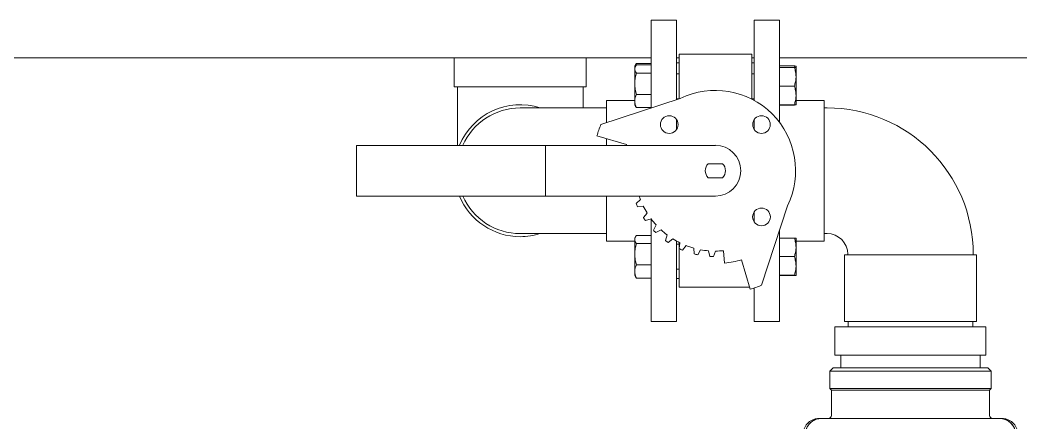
# Model space of a CAD drawing. Extents: x -6836 to 13740, y -142 to 3166.
# Drawn here: x 1473.77 to 1498.09, y 2923.42 to 2933.19 of the extents above; entities that cross this region are included whole.
import ezdxf

# ---------------------------------------------------------------- set-up
doc = ezdxf.new("R2010")
doc.units = 0
doc.header["$LTSCALE"] = 18
doc.header["$MEASUREMENT"] = 0
doc.layers.add('P-EQMT-N', color=3, linetype='Continuous')

# ---------------------------------------------------------------- blocks, each defined once
blk = doc.blocks.new('A$C472C50F8')
at = {"linetype": 'Continuous', "lineweight": 0}
for p, q in [((28.718, 29.191), (28.108, 29.191)), ((28.108, 27.059), (28.108, 29.191)), ((28.718, 27.258), (28.718, 29.191)), ((31.219, 29.191), (30.609, 29.191)), ((30.609, 29.191), (30.609, 27.24)), ((31.219, 29.191), (31.219, 26.711)), ((28.108, 28.275), (8.288, 28.275)), ((23.323, 28.275), (23.323, 27.572)), ((26.524, 27.572), (26.524, 28.275)), ((28.781, 28.275), (28.718, 28.275)), ((30.546, 28.36), (28.781, 28.36)), ((28.781, 27.279), (28.781, 28.36)), ((30.546, 27.274), (30.546, 28.36)), ((30.609, 28.275), (30.546, 28.275)), ((67.275, 28.275), (31.219, 28.275)), ((27.726, 28.111), (27.705, 28.074)), ((27.705, 28.074), (27.705, 28.04)), ((27.726, 28.073), (27.705, 28.037)), ((27.705, 28.037), (27.705, 28.003)), ((27.705, 28.003), (27.705, 27.645)), ((28.108, 28.139), (27.745, 28.139)), ((28.108, 28.102), (27.745, 28.102)), ((28.781, 28.152), (28.718, 28.152)), ((30.609, 28.152), (30.546, 28.152)), ((31.219, 28.076), (31.582, 28.076)), ((31.219, 28.039), (31.582, 28.039)), ((31.582, 28.076), (31.592, 28.038)), ((31.622, 28.074), (31.622, 28.074)), ((31.622, 28.074), (31.622, 28.037)), ((31.622, 28.037), (31.622, 28.037)), ((31.622, 28.037), (31.622, 27.814)), ((28.108, 27.904), (27.745, 27.904)), ((28.781, 27.889), (28.718, 27.889)), ((30.609, 27.889), (30.546, 27.889)), ((31.622, 27.361), (31.622, 27.814)), ((23.323, 27.572), (26.524, 27.572)), ((23.397, 27.572), (23.397, 26.151)), ((26.451, 27.059), (26.451, 27.572)), ((27.705, 27.645), (27.705, 27.226)), ((31.219, 27.589), (31.582, 27.589)), ((28.812, 27.289), (26.884, 26.658)), ((27.705, 27.241), (27.02, 27.241)), ((27.02, 26.703), (27.02, 27.241)), ((28.108, 27.386), (27.745, 27.386)), ((28.718, 27.279), (28.781, 27.279)), ((30.546, 27.279), (30.609, 27.279)), ((31.622, 27.132), (31.622, 27.361)), ((32.307, 27.241), (31.622, 27.241)), ((32.307, 27.241), (32.307, 23.828)), ((26.952, 27.059), (24.924, 27.059)), ((27.02, 27.059), (26.952, 27.059)), ((27.705, 27.132), (27.705, 27.226)), ((27.705, 27.132), (27.726, 27.095)), ((27.726, 27.096), (27.745, 27.066)), ((28.108, 27.066), (27.745, 27.066)), ((31.219, 27.134), (31.582, 27.134)), ((31.219, 27.129), (31.582, 27.129)), ((31.622, 27.132), (31.622, 27.132)), ((32.375, 27.059), (32.307, 27.059)), ((28.718, 26.53), (28.718, 26.78)), ((30.609, 26.78), (30.609, 26.53)), ((26.787, 26.381), (27.503, 26.17)), ((27.02, 26.151), (27.02, 26.312)), ((20.945, 24.918), (20.945, 26.151)), ((20.945, 26.151), (25.537, 26.151)), ((25.537, 26.151), (25.537, 25.535)), ((29.663, 26.151), (25.537, 26.151)), ((27.503, 26.17), (27.497, 26.151)), ((25.537, 25.535), (25.537, 24.918)), ((29.837, 25.705), (29.489, 25.705)), ((29.489, 25.364), (29.837, 25.364)), ((20.945, 24.918), (25.537, 24.918)), ((25.537, 24.918), (29.663, 24.918)), ((27.02, 24.306), (27.02, 24.918)), ((27.844, 24.834), (27.737, 24.74)), ((27.771, 24.662), (27.912, 24.676)), ((30.787, 22.755), (31.418, 24.683)), ((28.005, 24.509), (27.917, 24.397)), ((27.965, 24.327), (28.102, 24.367)), ((28.108, 22.903), (28.108, 24.358)), ((30.609, 24.539), (30.609, 24.29)), ((27.02, 23.828), (27.02, 24.306)), ((28.223, 24.22), (28.158, 24.094)), ((28.218, 24.033), (28.345, 24.098)), ((31.219, 24.075), (31.219, 21.878)), ((24.924, 24.01), (26.952, 24.01)), ((26.952, 24.01), (27.02, 24.01)), ((27.02, 23.828), (27.705, 23.828)), ((27.726, 23.937), (27.705, 23.9)), ((27.705, 23.9), (27.705, 23.866)), ((27.705, 23.866), (27.705, 23.508)), ((28.108, 23.965), (27.745, 23.965)), ((28.492, 23.976), (28.451, 23.84)), ((28.521, 23.792), (28.633, 23.879)), ((28.718, 22.903), (28.718, 23.829)), ((31.219, 23.902), (31.582, 23.902)), ((31.622, 23.9), (31.622, 23.9)), ((31.622, 23.9), (31.622, 23.677)), ((31.622, 23.828), (32.307, 23.828)), ((32.307, 24.01), (32.375, 24.01)), ((28.108, 23.767), (27.745, 23.767)), ((28.781, 23.752), (28.718, 23.752)), ((28.781, 22.709), (28.781, 23.796)), ((28.8, 23.786), (28.785, 23.645)), ((28.864, 23.61), (28.958, 23.717)), ((29.139, 23.657), (29.15, 23.515)), ((29.234, 23.495), (29.306, 23.618)), ((29.496, 23.592), (29.533, 23.455)), ((29.618, 23.451), (29.667, 23.585)), ((29.858, 23.594), (29.888, 23.294)), ((31.622, 23.225), (31.622, 23.677)), ((27.705, 23.508), (27.705, 23.09)), ((30.299, 23.374), (30.509, 22.658)), ((31.219, 23.452), (31.582, 23.452)), ((32.802, 23.497), (32.802, 21.878)), ((32.802, 23.497), (36.003, 23.497)), ((32.878, 23.507), (32.878, 23.497)), ((35.927, 23.497), (35.927, 23.507)), ((36.003, 21.878), (36.003, 23.497)), ((28.108, 23.25), (27.745, 23.25)), ((28.718, 23.143), (28.781, 23.143)), ((31.622, 22.995), (31.622, 23.225)), ((27.705, 22.995), (27.705, 23.09)), ((27.705, 22.995), (27.726, 22.959)), ((27.726, 22.959), (27.745, 22.93)), ((28.108, 22.93), (27.745, 22.93)), ((28.108, 21.878), (28.108, 22.903)), ((28.718, 22.918), (28.781, 22.918)), ((28.718, 21.878), (28.718, 22.903)), ((31.219, 22.998), (31.582, 22.998)), ((31.219, 22.993), (31.582, 22.993)), ((31.622, 22.995), (31.622, 22.995)), ((28.781, 22.709), (30.494, 22.709)), ((30.609, 22.69), (30.609, 21.878)), ((28.108, 21.878), (28.718, 21.878)), ((30.609, 21.878), (31.219, 21.878)), ((32.569, 21.749), (32.569, 21.061)), ((32.569, 21.749), (32.584, 21.749)), ((32.584, 21.749), (33.064, 21.749)), ((32.802, 21.878), (36.003, 21.878)), ((32.886, 21.878), (32.886, 21.749)), ((33.064, 21.749), (33.17, 21.749)), ((33.17, 21.749), (34.328, 21.749)), ((34.328, 21.749), (34.477, 21.749)), ((34.477, 21.749), (35.636, 21.749)), ((35.636, 21.749), (35.742, 21.749)), ((35.742, 21.749), (36.221, 21.749)), ((35.92, 21.749), (35.92, 21.878)), ((36.221, 21.749), (36.236, 21.749)), ((36.236, 21.061), (36.236, 21.749)), ((32.584, 21.061), (32.569, 21.061)), ((32.584, 21.061), (33.064, 21.061)), ((32.708, 21.061), (32.708, 20.751)), ((33.17, 21.061), (33.064, 21.061)), ((33.17, 21.061), (34.328, 21.061)), ((34.477, 21.061), (34.328, 21.061)), ((34.477, 21.061), (35.636, 21.061)), ((35.742, 21.061), (35.636, 21.061)), ((35.742, 21.061), (36.221, 21.061)), ((36.098, 20.751), (36.098, 21.061)), ((36.236, 21.061), (36.221, 21.061)), ((32.522, 20.751), (32.445, 20.675)), ((32.445, 20.675), (32.445, 20.252)), ((36.361, 20.675), (32.445, 20.675)), ((36.284, 20.751), (32.522, 20.751)), ((36.361, 20.675), (36.284, 20.751)), ((36.361, 20.252), (36.361, 20.675)), ((32.445, 20.252), (32.484, 20.214)), ((36.361, 20.252), (32.445, 20.252)), ((32.484, 20.214), (32.484, 19.6)), ((36.322, 20.214), (32.484, 20.214)), ((36.322, 20.214), (36.361, 20.252)), ((36.322, 19.6), (36.322, 20.214)), ((32.18, 19.523), (32.234, 19.523)), ((32.234, 19.523), (36.572, 19.523)), ((34.403, 19.523), (32.234, 19.523)), ((36.572, 19.523), (34.403, 19.523)), ((36.572, 19.523), (36.625, 19.523))]:
    blk.add_line(p, q, dxfattribs=at)
for centre, radius in [((28.543, 26.655), 0.214), ((30.784, 26.655), 0.214), ((30.784, 24.414), 0.215)]:
    blk.add_circle(centre, radius, dxfattribs=at)
for centre, radius, start, end in [((29.663, 25.535), 1.95, 334.1133, 115.8867), ((24.924, 25.535), 1.6, 72.2663, 157.3365), ((24.924, 25.535), 1.524, 90, 156.1376), ((32.375, 23.507), 3.552, 0, 90), ((29.663, 25.535), 2.998, 158, 163.61), ((29.663, 25.535), 0.617, 270, 90), ((29.663, 25.535), 0.244, 135.573, 224.427), ((29.663, 25.535), 0.244, 315.573, 44.427), ((24.924, 25.535), 1.6, 202.6635, 270), ((24.924, 25.535), 1.524, 203.8624, 270), ((29.663, 25.535), 1.95, 198.4363, 201.0607), ((29.663, 25.535), 2.084, 202.41, 204.764), ((29.663, 25.535), 1.95, 206.1133, 211.7274), ((29.663, 25.535), 2.084, 213.0767, 215.4307), ((29.663, 25.535), 1.95, 216.78, 222.394), ((29.663, 25.535), 2.084, 223.7433, 226.0974), ((29.663, 25.535), 1.95, 227.4467, 233.0607), ((24.924, 25.535), 1.6, 270, 287.7337), ((29.663, 25.535), 2.084, 234.41, 236.764), ((29.663, 25.535), 1.95, 238.1133, 243.7274), ((32.375, 23.507), 0.504, 0, 90), ((29.663, 25.535), 2.084, 245.0767, 247.4307), ((29.663, 25.535), 1.95, 248.78, 254.394), ((29.663, 25.535), 1.95, 259.4467, 265.0607), ((29.663, 25.535), 1.95, 270.1133, 275.7233), ((29.663, 25.535), 2.084, 255.7433, 258.0974), ((29.663, 25.535), 2.084, 266.41, 268.764), ((29.663, 25.535), 2.252, 275.7233, 286.39), ((29.663, 25.535), 2.998, 286.39, 292), ((32.407, 19.6), 0.0768, 270, 0), ((36.399, 19.6), 0.0768, 180, 270)]:
    blk.add_arc(centre, radius, start, end, dxfattribs=at)
for centre, start_param, end_param in [((32.234, 19.139), 1.570796, 3.141593), ((36.572, 19.139), 0, 1.570796)]:
    blk.add_ellipse(centre, major_axis=(0.384, 0), ratio=0.999848, start_param=start_param, end_param=end_param, dxfattribs=at)
for points, knots in [([(27.705, 28.04), (27.706, 28.054), (27.709, 28.081), (27.726, 28.114), (27.74, 28.133), (27.745, 28.139)], [0, 0, 0, 0, 0.3979575, 0.8020899, 1, 1, 1, 1]), ([(27.705, 28.003), (27.706, 28.016), (27.709, 28.043), (27.726, 28.076), (27.74, 28.095), (27.745, 28.102)], [0, 0, 0, 0, 0.3979575, 0.8020894, 1, 1, 1, 1]), ([(27.745, 27.904), (27.736, 27.916), (27.719, 27.941), (27.706, 27.975), (27.705, 27.995), (27.705, 28.003)], [0, 0, 0, 0, 0.3873, 0.778422, 1, 1, 1, 1]), ([(31.622, 28.074), (31.622, 28.074), (31.62, 28.075), (31.608, 28.076), (31.591, 28.076), (31.582, 28.076)], [0, 0, 0, 0, 0.221578, 0.608511, 1, 1, 1, 1]), ([(31.582, 28.039), (31.593, 28.002), (31.616, 27.928), (31.62, 27.852), (31.622, 27.814)], [0, 0, 0, 0, 0.4954594, 1, 1, 1, 1]), ([(31.622, 28.037), (31.622, 28.037), (31.62, 28.037), (31.608, 28.038), (31.591, 28.038), (31.582, 28.039)], [0, 0, 0, 0, 0.221577, 0.608511, 1, 1, 1, 1]), ([(27.705, 27.645), (27.705, 27.651), (27.705, 27.697), (27.714, 27.785), (27.735, 27.864), (27.745, 27.904)], [0, 0, 0, 0, 0.070097, 0.530787, 1, 1, 1, 1]), ([(31.622, 27.814), (31.622, 27.808), (31.622, 27.768), (31.613, 27.692), (31.592, 27.623), (31.582, 27.589)], [0, 0, 0, 0, 0.070096, 0.530787, 1, 1, 1, 1]), ([(27.745, 27.386), (27.734, 27.428), (27.711, 27.513), (27.707, 27.601), (27.705, 27.645)], [0, 0, 0, 0, 0.495455, 1, 1, 1, 1]), ([(31.582, 27.589), (31.593, 27.552), (31.616, 27.477), (31.62, 27.4), (31.622, 27.361)], [0, 0, 0, 0, 0.495457, 1, 1, 1, 1]), ([(27.705, 27.226), (27.705, 27.23), (27.705, 27.259), (27.714, 27.313), (27.735, 27.361), (27.745, 27.386)], [0, 0, 0, 0, 0.070098, 0.530788, 1, 1, 1, 1]), ([(31.622, 27.361), (31.622, 27.356), (31.622, 27.315), (31.613, 27.238), (31.592, 27.169), (31.582, 27.134)], [0, 0, 0, 0, 0.0700963, 0.5307871, 1, 1, 1, 1]), ([(27.745, 27.066), (27.734, 27.092), (27.711, 27.145), (27.707, 27.199), (27.705, 27.226)], [0, 0, 0, 0, 0.495458, 1, 1, 1, 1]), ([(31.582, 27.134), (31.591, 27.134), (31.608, 27.133), (31.62, 27.132), (31.622, 27.132), (31.622, 27.132)], [0, 0, 0, 0, 0.387299, 0.778422, 1, 1, 1, 1]), ([(31.622, 27.132), (31.621, 27.131), (31.618, 27.131), (31.601, 27.13), (31.586, 27.13), (31.582, 27.129)], [0, 0, 0, 0, 0.397957, 0.802089, 1, 1, 1, 1]), ([(27.705, 23.866), (27.706, 23.88), (27.709, 23.907), (27.726, 23.94), (27.74, 23.959), (27.745, 23.965)], [0, 0, 0, 0, 0.397957, 0.802089, 1, 1, 1, 1]), ([(27.745, 23.767), (27.736, 23.78), (27.719, 23.805), (27.706, 23.838), (27.705, 23.859), (27.705, 23.866)], [0, 0, 0, 0, 0.3872994, 0.778422, 1, 1, 1, 1]), ([(31.582, 23.902), (31.593, 23.866), (31.616, 23.792), (31.62, 23.716), (31.622, 23.677)], [0, 0, 0, 0, 0.495459, 1, 1, 1, 1]), ([(31.622, 23.9), (31.622, 23.9), (31.62, 23.901), (31.608, 23.901), (31.591, 23.902), (31.582, 23.902)], [0, 0, 0, 0, 0.221578, 0.60851, 1, 1, 1, 1]), ([(27.705, 23.508), (27.705, 23.515), (27.705, 23.561), (27.714, 23.649), (27.735, 23.727), (27.745, 23.767)], [0, 0, 0, 0, 0.070097, 0.530788, 1, 1, 1, 1]), ([(31.622, 23.677), (31.622, 23.672), (31.622, 23.632), (31.613, 23.555), (31.592, 23.487), (31.582, 23.452)], [0, 0, 0, 0, 0.070098, 0.530789, 1, 1, 1, 1]), ([(27.745, 23.25), (27.734, 23.292), (27.711, 23.376), (27.707, 23.464), (27.705, 23.508)], [0, 0, 0, 0, 0.495457, 1, 1, 1, 1]), ([(31.582, 23.452), (31.593, 23.415), (31.616, 23.341), (31.62, 23.264), (31.622, 23.225)], [0, 0, 0, 0, 0.495458, 1, 1, 1, 1]), ([(27.705, 23.09), (27.705, 23.094), (27.705, 23.122), (27.714, 23.176), (27.735, 23.225), (27.745, 23.25)], [0, 0, 0, 0, 0.070098, 0.530789, 1, 1, 1, 1]), ([(31.622, 23.225), (31.622, 23.22), (31.622, 23.179), (31.613, 23.102), (31.592, 23.033), (31.582, 22.998)], [0, 0, 0, 0, 0.070098, 0.530789, 1, 1, 1, 1]), ([(27.745, 22.93), (27.734, 22.956), (27.711, 23.008), (27.707, 23.062), (27.705, 23.09)], [0, 0, 0, 0, 0.4954585, 1, 1, 1, 1]), ([(31.582, 22.998), (31.591, 22.997), (31.608, 22.997), (31.62, 22.996), (31.622, 22.996), (31.622, 22.995)], [0, 0, 0, 0, 0.3873, 0.778423, 1, 1, 1, 1]), ([(31.622, 22.995), (31.621, 22.995), (31.618, 22.994), (31.601, 22.994), (31.586, 22.993), (31.582, 22.993)], [0, 0, 0, 0, 0.397957, 0.802089, 1, 1, 1, 1]), ([(31.796, 19.139), (31.798, 19.164), (31.801, 19.215), (31.824, 19.287), (31.859, 19.354), (31.907, 19.412), (31.966, 19.46), (32.033, 19.496), (32.105, 19.519), (32.155, 19.522), (32.18, 19.523)], [0, 0, 0, 0, 0.125098, 0.249974, 0.374962, 0.5, 0.625039, 0.750027, 0.874903, 1, 1, 1, 1]), ([(32.234, 19.523), (32.197, 19.52), (32.122, 19.513), (32.019, 19.463), (31.93, 19.383), (31.864, 19.272), (31.855, 19.183), (31.85, 19.139)], [0, 0, 0, 0, 0.186514, 0.373161, 0.560526, 0.780546, 1, 1, 1, 1]), ([(36.956, 19.139), (36.952, 19.177), (36.946, 19.252), (36.896, 19.355), (36.816, 19.444), (36.704, 19.51), (36.616, 19.519), (36.572, 19.523)], [0, 0, 0, 0, 0.186473, 0.37315, 0.560639, 0.780497, 1, 1, 1, 1]), ([(36.625, 19.523), (36.65, 19.522), (36.701, 19.519), (36.773, 19.496), (36.84, 19.46), (36.899, 19.412), (36.947, 19.354), (36.982, 19.287), (37.005, 19.215), (37.008, 19.164), (37.009, 19.139)], [0, 0, 0, 0, 0.125098, 0.249973, 0.374961, 0.5, 0.625038, 0.750026, 0.874902, 1, 1, 1, 1])]:
    blk.add_open_spline(points, degree=3, knots=knots, dxfattribs=at)

msp = doc.modelspace()

# ---------------------------------------------------------------- block references
at = {"layer": 'P-EQMT-N'}
msp.add_blockref('A$C472C50F8', (1461, 2904), dxfattribs=at)

doc.saveas('drawing.dxf')
